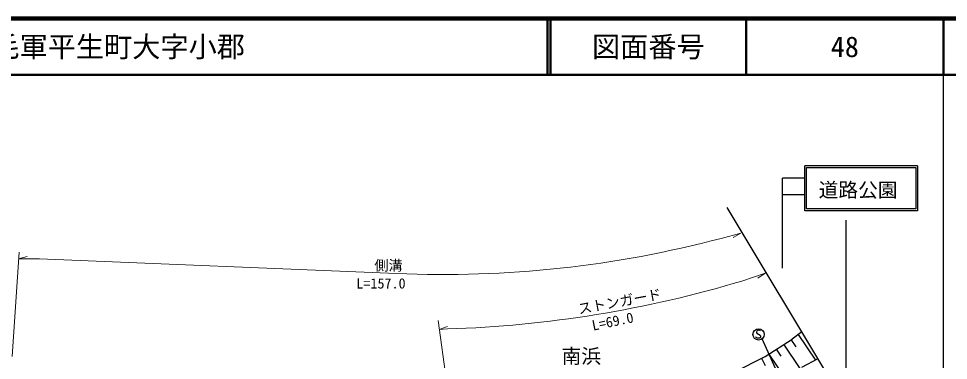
# Model space of a CAD drawing. Units: millimetres, scale not verified. Extents: x 40000 to 680000, y 20000 to 380000.
# Drawn here: x 414854 to 579878, y 319310 to 380000 of the extents above; entities that cross this region are included whole.
import ezdxf
from ezdxf.enums import TextEntityAlignment as Align

# ---------------------------------------------------------------- set-up
doc = ezdxf.new("R2010")
doc.units = ezdxf.units.MM
doc.header["$LTSCALE"] = 1000
for name, color, linetype, lineweight in [('M-BGD', 7, 'Continuous', 25), ('M-BGD-EXST', 7, 'Continuous', 25), ('M-BMK-OTRS', 5, 'Continuous', 25), ('M-STR-HTXT', 7, 'Continuous', 13), ('M-STR-STRC', 7, 'Continuous', 25), ('M-TTL', 2, 'Continuous', 140), ('M-TTL-BAND', 7, 'Continuous', 25), ('M-TTL-LINE', 7, 'Continuous', 50)]:
    doc.layers.add(name, color=color, linetype=linetype, lineweight=lineweight)
doc.layers.add('M-BMK-HTXT', color=7, linetype='Continuous')
doc.layers.add('M-TTL-TXT', color=7, linetype='Continuous')
doc.styles.add('ＭＳ ゴシック', font='')
doc.styles.get('ＭＳ ゴシック').set_extended_font_data('MS Gothic')

msp = doc.modelspace()

# ---------------------------------------------------------------- linework, layer by layer
at = {"layer": 'M-BGD'}
for p, q in [((553872, 324355), (552155, 323076)), ((553222, 323920), (556263, 319371)), ((547372, 320009), (552155, 323076)), ((550622, 322182), (553488, 317895)), ((551922, 323051), (552808, 321726)), ((548022, 320444), (550713, 316418)), ((549322, 321313), (550156, 320066)), ((541859, 317198), (547372, 320009)), ((546723, 319690), (547354, 318407)), ((556717, 319612), (553831, 318069))]:
    msp.add_line(p, q, dxfattribs=at)
at = {"layer": 'M-BGD-EXST'}
for p, q in [((545784, 323365), (545704, 323485)), ((545864, 324565), (545824, 324325)), ((545824, 324325), (545904, 324125)), ((546104, 324685), (545864, 324565)), ((545904, 324125), (546464, 323805)), ((546264, 324685), (546104, 324685)), ((546424, 324645), (546264, 324685)), ((546504, 324565), (546424, 324645)), ((546464, 323805), (546544, 323605)), ((546544, 323605), (546504, 323365)), ((546024, 323245), (545784, 323365)), ((546304, 323245), (546024, 323245)), ((546504, 323365), (546304, 323245)), ((555708, 303590), (546795, 323116))]:
    msp.add_line(p, q, dxfattribs=at)
msp.add_circle((546184, 323925), 1000, dxfattribs=at)
at = {"layer": 'M-BMK-OTRS'}
msp.add_line((565215, 305449), (540611, 346458), dxfattribs=at)
at = {"layer": 'M-STR-HTXT'}
for p, q in [((539540, 340979), (543035, 341919)), ((543035, 341919), (541696, 341124)), ((414959, 338512), (413737, 320015)), ((414858, 337320), (416352, 337760)), ((418573, 337370), (414858, 337320)), ((418573, 337370), (481948, 334730)), ((543243, 333407), (547343, 334809)), ((547343, 334809), (546060, 333926)), ((489332, 326386), (491164, 313099)), ((489507, 324826), (490988, 325308)), ((491000, 324889), (489507, 324826))]:
    msp.add_line(p, q, dxfattribs=at)
for centre, radius, start, end in [((490229, 526915), 192364, 267.53282, 284.8533), ((484468, 529400), 204615, 271.82919, 286.69313)]:
    msp.add_arc(centre, radius, start, end, dxfattribs=at)
at = {"layer": 'M-STR-STRC'}
for p, q in [((554419, 345859), (554419, 353836)), ((574419, 353836), (554419, 353836)), ((554719, 346195), (554719, 353548)), ((554719, 353548), (574119, 353548)), ((574119, 353548), (574119, 346195)), ((574419, 353836), (574419, 345859)), ((554419, 351674), (550419, 351674)), ((550419, 335674), (550419, 351674)), ((554347, 348694), (550347, 348694)), ((574419, 345859), (554419, 345859)), ((574119, 346195), (554719, 346195)), ((561687, 344194), (561687, 295754))]:
    msp.add_line(p, q, dxfattribs=at)
at = {"layer": 'M-TTL'}
msp.add_line((680000, 380000), (40000, 380000), dxfattribs=at)
at = {"layer": 'M-TTL-BAND'}
msp.add_line((579000, 20000), (579000, 370000), dxfattribs=at)
at = {"layer": 'M-TTL-LINE'}
for p, q in [((508747, 380000), (508747, 370000)), ((509247, 380000), (509247, 370000)), ((543997, 380000), (543997, 370000)), ((579000, 380000), (579000, 370000)), ((40000, 370000), (680000, 370000))]:
    msp.add_line(p, q, dxfattribs=at)

# ---------------------------------------------------------------- texts
at = {"layer": 'M-BMK-HTXT', "style": 'ＭＳ ゴシック'}
msp.add_text('南浜', height=2566, dxfattribs=at).set_placement((511225, 318019), align=Align.BOTTOM_LEFT)
at = {"layer": 'M-STR-HTXT', "style": 'ＭＳ ゴシック'}
for s, p in [('側溝', (478001, 334712)), ('L=157.0', (474810, 331521))]:
    msp.add_text(s, height=1833, dxfattribs=at).set_placement(p, align=Align.BOTTOM_LEFT)
for s, rotation, p in [('ストンガード', 10.5, (514419, 326978)), ('L=69.0', 11.7, (516923, 324048))]:
    msp.add_text(s, height=1833, rotation=rotation, dxfattribs=at).set_placement(p, align=Align.BOTTOM_LEFT)
at = {"layer": 'M-STR-STRC', "style": 'ＭＳ ゴシック'}
msp.add_text('道路公園', height=2566, dxfattribs=at).set_placement((556856, 347513), align=Align.BOTTOM_LEFT)
at = {"layer": 'M-TTL-TXT', "style": 'ＭＳ ゴシック'}
msp.add_text('熊毛軍平生町大字小郡', height=3666, dxfattribs=at).set_placement((405024, 375000), align=Align.MIDDLE_LEFT)
for s, p in [('図面番号', (526622, 375000)), ('48', (561497, 375000))]:
    msp.add_text(s, height=3666, dxfattribs=at).set_placement(p, align=Align.MIDDLE_CENTER)

doc.saveas('drawing.dxf')
